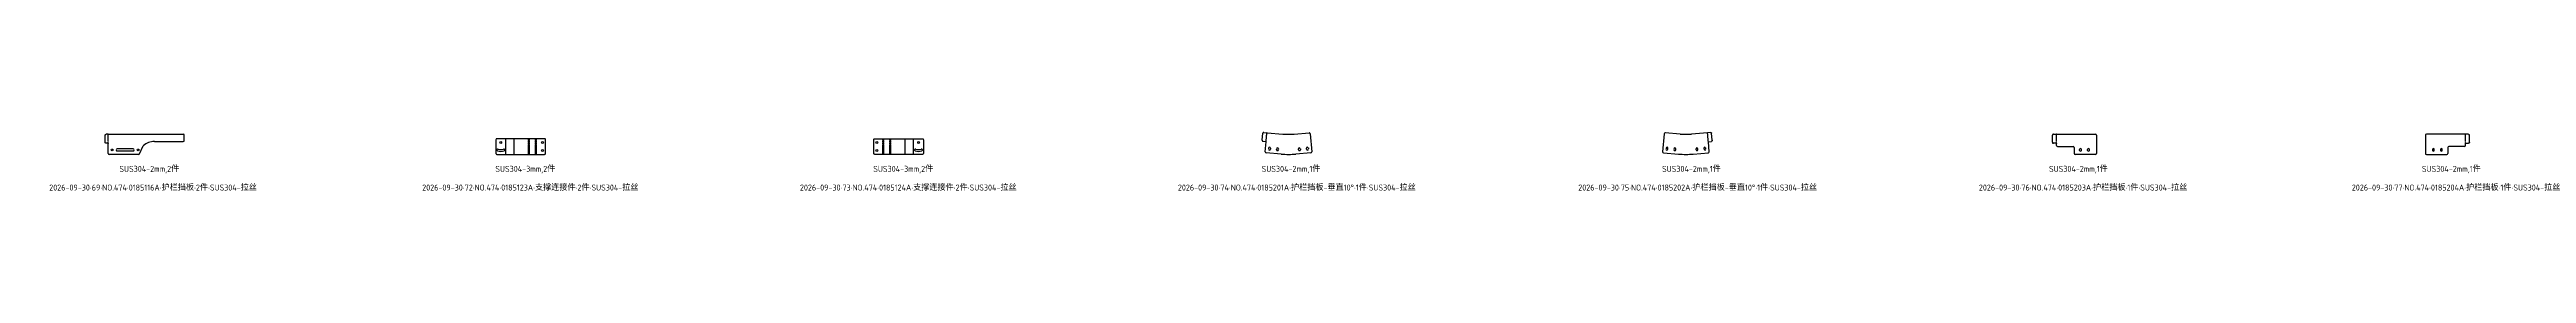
# Model space of a CAD drawing. Header units: inches. Extents: x -1146 to 223752, y 26431 to 27942.
# Drawn here: x 98466 to 110826, y 26431 to 26720 of the extents above; entities that cross this region are included whole.
import ezdxf

# ---------------------------------------------------------------- set-up
doc = ezdxf.new("R2010")
doc.units = ezdxf.units.IN
doc.header["$LTSCALE"] = 0.194989
doc.linetypes.add('CENTER', pattern=[50.8, 31.75, -6.35, 6.35, -6.35])
doc.layers.add('可见 (ISO)', color=7, linetype='Continuous', lineweight=25)
doc.layers.add('折弯线', color=1, linetype='CENTER')
doc.styles.add('Z-English', font='gbenor.shx', dxfattribs={"height": 10, "bigfont": 'hztxt.shx'})

msp = doc.modelspace()

# ---------------------------------------------------------------- linework, layer by layer
at = {"layer": '可见 (ISO)'}
for p, q in [((98744, 26671), (98744, 26706)), ((98759, 26711), (98749, 26711)), ((98749, 26711), (98749, 26711)), ((98759, 26711), (99134, 26711)), ((98759, 26711), (98759, 26711)), ((99139, 26680), (99139, 26706)), ((104518, 26681), (104521, 26716)), ((104526, 26720), (104541, 26719)), ((104542, 26719), (104541, 26719)), ((104542, 26719), (104621, 26712)), ((104677, 26712), (104752, 26718)), ((104757, 26714), (104765, 26624)), ((106524, 26714), (106516, 26624)), ((106604, 26712), (106529, 26718)), ((106739, 26719), (106660, 26712)), ((106739, 26719), (106740, 26719)), ((106755, 26720), (106740, 26719)), ((106763, 26681), (106760, 26716)), ((108461, 26671), (108461, 26706)), ((108466, 26711), (108480, 26711)), ((108481, 26711), (108480, 26711)), ((108481, 26711), (108676, 26711)), ((108681, 26706), (108681, 26616)), ((110322, 26706), (110322, 26616)), ((110521, 26711), (110327, 26711)), ((110521, 26711), (110522, 26711)), ((110537, 26711), (110522, 26711)), ((110542, 26671), (110542, 26706)), ((98749, 26666), (98749, 26666)), ((98759, 26666), (98749, 26666)), ((98760, 26666), (98759, 26666)), ((98759, 26666), (98759, 26666)), ((98759, 26616), (98759, 26665)), ((98759, 26665), (98760, 26665)), ((98760, 26665), (98760, 26666)), ((98911, 26611), (98764, 26611)), ((98884, 26638), (98804, 26638)), ((98804, 26628), (98884, 26628)), ((98915, 26614), (98934, 26653)), ((98990, 26675), (99134, 26675)), ((104537, 26674), (104522, 26675)), ((104533, 26624), (104537, 26673)), ((104537, 26674), (104538, 26674)), ((104538, 26673), (104537, 26673)), ((104612, 26612), (104537, 26619)), ((104538, 26674), (104538, 26674)), ((104538, 26674), (104538, 26673)), ((104550, 26638), (104550, 26643)), ((104559, 26642), (104559, 26637)), ((104589, 26634), (104590, 26639)), ((104599, 26639), (104598, 26634)), ((104760, 26619), (104686, 26612)), ((104699, 26634), (104699, 26639)), ((104708, 26639), (104708, 26634)), ((104739, 26637), (104739, 26642)), ((104748, 26643), (104748, 26638)), ((106520, 26619), (106595, 26612)), ((106533, 26643), (106533, 26638)), ((106542, 26637), (106542, 26642)), ((106573, 26639), (106572, 26634)), ((106581, 26634), (106582, 26639)), ((106669, 26612), (106744, 26619)), ((106682, 26639), (106682, 26634)), ((106691, 26634), (106691, 26639)), ((106722, 26642), (106722, 26637)), ((106731, 26638), (106731, 26643)), ((106743, 26674), (106743, 26674)), ((106743, 26674), (106743, 26673)), ((106744, 26674), (106743, 26674)), ((106743, 26673), (106744, 26673)), ((106744, 26674), (106759, 26675)), ((106748, 26624), (106744, 26673)), ((108480, 26666), (108466, 26666)), ((108480, 26666), (108481, 26666)), ((108481, 26666), (108482, 26666)), ((108481, 26655), (108481, 26665)), ((108482, 26665), (108481, 26665)), ((108482, 26666), (108482, 26665)), ((108486, 26650), (108564, 26650)), ((108569, 26645), (108569, 26616)), ((108676, 26611), (108574, 26611)), ((108596, 26631), (108596, 26636)), ((108605, 26636), (108605, 26631)), ((108636, 26631), (108636, 26636)), ((108645, 26636), (108645, 26631)), ((110327, 26611), (110429, 26611)), ((110357, 26636), (110357, 26631)), ((110366, 26631), (110366, 26636)), ((110397, 26636), (110397, 26631)), ((110406, 26631), (110406, 26636)), ((110434, 26645), (110434, 26616)), ((110517, 26650), (110439, 26650)), ((110521, 26666), (110521, 26666)), ((110521, 26666), (110521, 26665)), ((110522, 26666), (110521, 26666)), ((110521, 26665), (110522, 26665)), ((110522, 26666), (110537, 26666)), ((110522, 26655), (110522, 26665))]:
    msp.add_line(p, q, dxfattribs=at)
for points in [[(98744, 26706), (98744, 26706), (98744, 26707), (98744, 26707), (98744, 26708), (98745, 26708), (98745, 26708), (98745, 26709), (98746, 26709), (98746, 26710), (98746, 26710), (98747, 26710), (98747, 26710), (98748, 26710), (98748, 26711), (98749, 26711), (98749, 26711)], [(104526, 26720), (104526, 26720), (104525, 26720), (104525, 26720), (104524, 26720), (104524, 26720), (104523, 26720), (104523, 26719), (104522, 26719), (104522, 26719), (104522, 26718), (104522, 26718), (104521, 26718), (104521, 26717), (104521, 26717), (104521, 26716), (104521, 26716)], [(106755, 26720), (106755, 26720), (106756, 26720), (106756, 26720), (106757, 26720), (106757, 26720), (106758, 26720), (106758, 26719), (106758, 26719), (106759, 26719), (106759, 26718), (106759, 26718), (106760, 26718), (106760, 26717), (106760, 26717), (106760, 26716), (106760, 26716)], [(108466, 26711), (108465, 26711), (108465, 26711), (108464, 26710), (108464, 26710), (108463, 26710), (108463, 26710), (108462, 26710), (108462, 26709), (108462, 26709), (108461, 26708), (108461, 26708), (108461, 26708), (108461, 26707), (108461, 26707), (108461, 26706), (108461, 26706)], [(110537, 26711), (110537, 26711), (110538, 26711), (110538, 26710), (110539, 26710), (110539, 26710), (110539, 26710), (110540, 26710), (110540, 26709), (110540, 26709), (110541, 26708), (110541, 26708), (110541, 26708), (110541, 26707), (110542, 26707), (110542, 26706), (110542, 26706)], [(98749, 26666), (98749, 26666), (98748, 26666), (98748, 26666), (98747, 26666), (98747, 26666), (98746, 26667), (98746, 26667), (98746, 26667), (98745, 26668), (98745, 26668), (98745, 26668), (98744, 26669), (98744, 26669), (98744, 26670), (98744, 26670), (98744, 26671)], [(104518, 26681), (104518, 26680), (104518, 26680), (104518, 26679), (104518, 26679), (104518, 26678), (104518, 26678), (104519, 26678), (104519, 26677), (104519, 26677), (104520, 26676), (104520, 26676), (104520, 26676), (104521, 26676), (104521, 26676), (104522, 26675), (104522, 26675)], [(106763, 26681), (106763, 26680), (106763, 26680), (106763, 26679), (106763, 26679), (106763, 26678), (106763, 26678), (106762, 26678), (106762, 26677), (106762, 26677), (106761, 26676), (106761, 26676), (106761, 26676), (106760, 26676), (106760, 26676), (106759, 26675), (106759, 26675)], [(108461, 26671), (108461, 26670), (108461, 26670), (108461, 26669), (108461, 26669), (108461, 26668), (108461, 26668), (108462, 26668), (108462, 26667), (108462, 26667), (108463, 26667), (108463, 26666), (108464, 26666), (108464, 26666), (108465, 26666), (108465, 26666), (108466, 26666)], [(110542, 26671), (110542, 26670), (110542, 26670), (110541, 26669), (110541, 26669), (110541, 26668), (110541, 26668), (110540, 26668), (110540, 26667), (110540, 26667), (110539, 26667), (110539, 26666), (110539, 26666), (110538, 26666), (110538, 26666), (110537, 26666), (110537, 26666)]]:
    msp.add_lwpolyline(points, dxfattribs=at)
for points in [[(100694, 26616, 0.414214), (100699, 26611), (100936, 26611, 0.414214), (100941, 26616), (100941, 26684, 0.414214), (100936, 26689), (100699, 26689, 0.414214), (100694, 26684)], [(102827, 26616, -0.414214), (102822, 26611), (102585, 26611, -0.414214), (102580, 26616), (102580, 26684, -0.414214), (102585, 26689), (102822, 26689, -0.414214), (102827, 26684)]]:
    msp.add_lwpolyline(points, format="xyb", close=True, dxfattribs=at)
for centre in [(98779, 26633), (98909, 26633), (100718, 26670), (100926, 26670), (100926, 26630), (102595, 26670), (102595, 26630), (102803, 26670)]:
    msp.add_circle(centre, 4.5, dxfattribs=at)
for centre, radius, start, end in [((99134, 26706), 5, 0, 90), ((104649, 27033), 322, -95, -85), ((104752, 26713), 5, 5, 95), ((106529, 26713), 5, 85, 175), ((106632, 27033), 322, -95, -85), ((108676, 26706), 5, 0, 90), ((110327, 26706), 5, 90, 180), ((98764, 26616), 5, 180, -90), ((98804, 26633), 5, 90, -90), ((98884, 26633), 5, -90, 90), ((98911, 26616), 5, -90, -25.1442), ((98990, 26591), 84, 90, 131.8103), ((99134, 26680), 5, -90, 0), ((100703, 26633), 4.5, 67.5, -112.5), ((100718, 26670), 44.5, -112.5, -67.5), ((100718, 26670), 35.5, -112.5, -67.5), ((100734, 26633), 4.5, -67.5, 112.5), ((102787, 26633), 4.5, 67.5, -112.5), ((102803, 26670), 44.5, -112.5, -67.5), ((102803, 26670), 35.5, -112.5, -67.5), ((102818, 26633), 4.5, -67.5, 112.5), ((104538, 26624), 5, 175, -95), ((104554, 26642), 4.5, -5, 175), ((104554, 26637), 4.5, 175, -5), ((104594, 26634), 4.5, 175, -5), ((104594, 26639), 4.5, -5, 175), ((104649, 27033), 422, -95, -85), ((104703, 26639), 4.5, 5, -175), ((104704, 26634), 4.5, -175, 5), ((104743, 26642), 4.5, 5, -175), ((104744, 26637), 4.5, -175, 5), ((104760, 26624), 5, -85, 5), ((106521, 26624), 5, 175, -95), ((106538, 26642), 4.5, -5, 175), ((106537, 26637), 4.5, 175, -5), ((106577, 26634), 4.5, 175, -5), ((106577, 26639), 4.5, -5, 175), ((106632, 27033), 422, -95, -85), ((106687, 26639), 4.5, 5, -175), ((106687, 26634), 4.5, -175, 5), ((106726, 26642), 4.5, 5, -175), ((106727, 26637), 4.5, -175, 5), ((106743, 26624), 5, -85, 5), ((108486, 26655), 5, 180, -90), ((108564, 26645), 5, 0, 90), ((108574, 26616), 5, 180, -90), ((108601, 26636), 4.5, 0, 180), ((108601, 26631), 4.5, 180, 0), ((108641, 26636), 4.5, 0, 180), ((108641, 26631), 4.5, 180, 0), ((108676, 26616), 5, -90, 0), ((110327, 26616), 5, 180, -90), ((110362, 26636), 4.5, 0, 180), ((110362, 26631), 4.5, 180, 0), ((110402, 26636), 4.5, 0, 180), ((110402, 26631), 4.5, 180, 0), ((110429, 26616), 5, -90, 0), ((110439, 26645), 5, 90, 180), ((110517, 26655), 5, -90, 0)]:
    msp.add_arc(centre, radius, start, end, dxfattribs=at)
at = {"layer": '折弯线', "color": 1, "linetype": 'CENTER', "ltscale": 0.5}
for points in [[(98759, 26666), (98759, 26711)], [(104537, 26674), (104541, 26719)], [(106744, 26674), (106740, 26719)], [(108481, 26666), (108481, 26711)], [(110522, 26666), (110522, 26711)], [(100744, 26611), (100744, 26689)], [(100785, 26611), (100785, 26689)], [(100858, 26611), (100858, 26689)], [(100893, 26611), (100893, 26689)], [(102628, 26611), (102628, 26689)], [(102663, 26611), (102663, 26689)], [(102736, 26611), (102736, 26689)], [(102777, 26611), (102777, 26689)]]:
    msp.add_lwpolyline(points, dxfattribs=at)
at = {"layer": '折弯线', "color": 5, "linetype": 'CENTER'}
for points in [[(100856, 26611), (100856, 26689)], [(100861, 26611), (100861, 26689)], [(100891, 26611), (100891, 26689)], [(100896, 26611), (100896, 26689)], [(102625, 26611), (102625, 26689)], [(102630, 26611), (102630, 26689)], [(102660, 26611), (102660, 26689)], [(102665, 26611), (102665, 26689)]]:
    msp.add_lwpolyline(points, dxfattribs=at)

# ---------------------------------------------------------------- texts
at = {"color": 2, "style": 'Z-English'}
for s, p in [('2026-09-30·69·NO.474·0185116A·护栏挡板·2件·SUS304-拉丝', (98465, 26431)), ('2026-09-30·72·NO.474·0185123A·支撑连接件·2件·SUS304-拉丝', (100326, 26431)), ('2026-09-30·73·NO.474·0185124A·支撑连接件·2件·SUS304-拉丝', (102211, 26431)), ('2026-09-30·74·NO.474·0185201A·护栏挡板-垂直10°·1件·SUS304-拉丝', (104097, 26431)), ('2026-09-30·75·NO.474·0185202A·护栏挡板-垂直10°·1件·SUS304-拉丝', (106095, 26431)), ('2026-09-30·76·NO.474·0185203A·护栏挡板·1件·SUS304-拉丝', (108094, 26431)), ('2026-09-30·77·NO.474·0185204A·护栏挡板·1件·SUS304-拉丝', (109955, 26431))]:
    msp.add_text(s, height=30, dxfattribs=at).set_placement(p)
at = {"color": 3, "style": 'Z-English'}
for s, p in [('SUS304-2mm,2件', (98815, 26524)), ('SUS304-3mm,2件', (100691, 26524)), ('SUS304-3mm,2件', (102577, 26524)), ('SUS304-2mm,1件', (104515, 26524)), ('SUS304-2mm,1件', (106513, 26524)), ('SUS304-2mm,1件', (108444, 26524)), ('SUS304-2mm,1件', (110305, 26524))]:
    msp.add_text(s, height=30, dxfattribs=at).set_placement(p)

doc.saveas('drawing.dxf')
